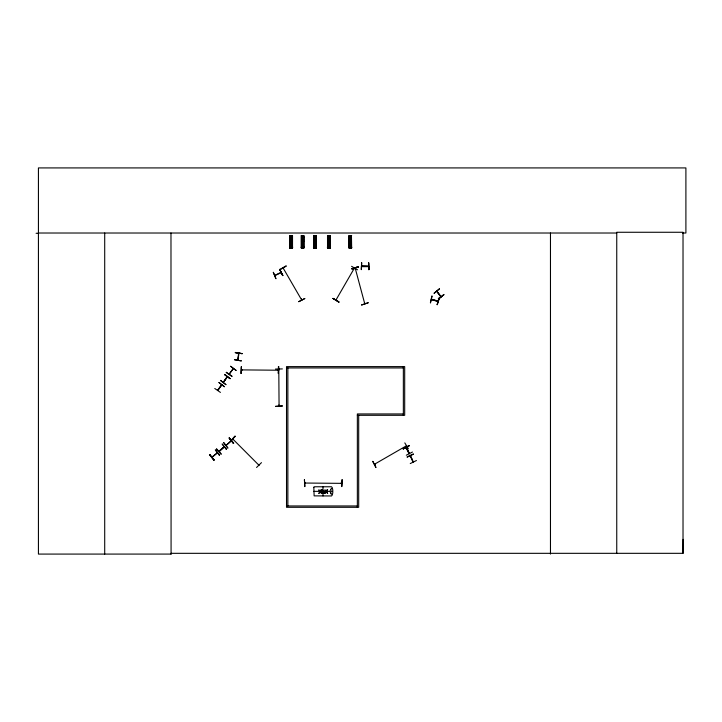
<?xml version="1.0" encoding="UTF-8"?>
<svg xmlns="http://www.w3.org/2000/svg" width="722" height="722" viewBox="0 0 722 722"><rect width="100%" height="100%" fill="white"/><g stroke="black" fill="none" stroke-linecap="round" stroke-linejoin="round"><path stroke-width="0.54" stroke-dasharray="3.61 2.71" d="M331.091 494.57L331.19 492.368M329.566 491.339L331.29 488.388M330.315 490.373L331.416 488.388M331.127 488.271L331.19 491.357M330.315 492.35L331.416 494.326M329.566 491.384L331.29 494.326"/><path stroke-width="1.08" d="M682.525 233.016L685.9 233.016L685.9 167.919L38.428 167.919L38.428 554.081L171.078 554.081L170.988 553.323L683.021 553.323L683.12 539.361M336.569 299.522L336.208 300.153M354.664 268.196L354.06 268.548M323.239 491.899L324.295 492.927L322.328 492.449M233.233 439.481L232.773 438.985M259.017 464.86L258.512 464.399L258.891 465.112M238.838 353.266L238.007 360.125L238.558 353.338M238.161 358.608L238.639 354.673M278.8 405.99L278.791 405.222M279.035 405.222L279.035 405.99M375.187 464.192L374.501 464.174L375.278 464.102M355.17 268.033L355.603 268.71L355.404 267.97M364.962 303.511L364.529 302.978L364.962 303.655M279.071 405.845L278.791 369.041M440.871 296.841L436.819 291.255L440.79 296.715M274.856 275.317L281.002 272.393M281.066 272.699L275.037 275.533M431.991 296.083L430.493 302.825M430.393 302.798L431.955 296.074M431.539 299.386C448.922 304.81 427.893 297.374 431.964 299.82M437.306 300.93L438.028 301.453M437.234 304.693L439.021 298.024M439.319 298.105L437.144 304.666L439.346 298.114M354.601 268.304L354.087 268.647L354.43 268.043M229.199 373.942L233.233 368.599M211.907 457.107L217.313 452.884L212.097 457.306M217.557 390.277L221.69 384.853M409.446 453.434L406.414 447.36L406.369 448.055M441.124 296.652L436.801 291.291M361.686 266.084C383.165 266.987 346.939 266.508 368.59 266.472M336.235 299.477L335.992 299.973L354.394 268.106L354.087 268.647M357.534 269.802L351.587 266.31M301.859 299.838L301.471 299.17L301.579 299.946M322.761 492.801L323.312 492.792A5.74 5.74 0 0 0 323.979 493.144L324.043 493.162M226.185 372.498L231.879 376.397M236.013 370.44L230.544 366.216L236.067 370.359M364.538 303.132L364.944 303.583M406.161 447.469L409.112 453.705M409.464 453.533L408.823 452.956M224.668 374.411L230.092 378.698L224.65 374.438M223.242 382.227L227.168 376.64M218.576 389.239L220.86 385.999M224.253 381.162L226.537 377.922M221.753 384.898L217.764 390.512M223.513 382.326L227.322 376.839M233.287 368.608L229.379 374.149M220.445 392.416L214.777 388.49M225.905 384.655L220.481 380.377L225.923 384.627M219.741 450.997L218.91 451.313M223.549 447.198L224.181 446.99M224.172 447.062L219.109 451.512L224.235 446.909M231.266 441.043L226.112 445.384M278.187 370.224L241.473 369.89M277.564 369.917L278.259 369.854L277.564 370.16M278.232 370.178L277.636 370.16M305.496 483.307L304.892 483.045L341.696 483.352L341.136 483.018M218.974 451.169L223.937 446.801M230.363 441.286L235.246 436.413M256.554 467.477L261.472 462.64M375.169 464.165L374.754 464.408M216.627 448.885L221.284 453.985M226.446 449.4L222.15 443.985L226.482 449.373M231.112 440.754L226.203 445.348M219.47 455.356L215.291 449.851L219.542 455.293M279.035 369.041L279.044 369.808M438.29 298.818L443.859 294.738M280.127 269.342L286.074 265.849M280.253 269.559L286.255 266.156M301.507 299.233L301.615 299.892L301.57 299.278M298.8 301.679L304.919 298.484L298.773 301.643M404.807 442.893L408.372 448.804M375.016 463.894L374.492 464.246L406.486 445.772M322.743 492.882L322.301 490.148M409.193 445.555L403.183 448.958L409.175 445.528M403.174 448.949L409.329 445.826M412.442 452.035L406.315 455.212M407.091 456.9L413.336 453.967M407.217 457.161L413.453 454.201M410.258 463.56L416.45 460.519M282.898 275.488L279.64 269.396L282.871 275.497M232.935 438.814L233.432 439.301M351.867 268.575L358.518 266.752M351.939 268.828L358.59 266.996M341.623 483.325L341.145 483.361M291.047 247.944L291.147 247.42M302.545 247.357L302.717 247.962M242.005 370.224L241.527 370.187M233.251 439.527L232.818 439.039L258.828 465.112M283.385 267.835L283.43 268.53M275.461 369.068L282.365 368.924M241.455 369.917L242.005 369.881M241.022 373.491L241.347 366.586L241.058 373.491M304.413 479.724L304.837 486.619L304.44 479.724M342.129 479.715L341.786 486.619L342.093 479.715M304.892 483.045L305.514 483.045M323.005 491.276L323.266 491.826M36.1 233.287L38.428 233.278M38.428 233.016L616.75 233.016M301.264 235.652L303.926 235.643L303.926 248.106L301.264 248.115L301.318 235.652M351.65 235.643L348.988 235.652L348.988 248.115L351.65 248.106L351.443 235.643M290.036 236.915L292.338 236.915M301.444 236.915L303.745 236.915M313.808 236.915L316.11 236.915M327.698 236.915L329.999 236.915M349.168 236.915L351.47 236.915M290.036 237.764L292.338 237.764M301.444 237.764L303.745 237.764M313.808 237.764L316.11 237.764M327.698 237.764L329.999 237.764M349.168 237.764L351.47 237.764M290.036 239.027L292.338 239.027M301.444 239.027L303.745 239.027M313.808 239.027L316.11 239.027M327.698 239.027L329.999 239.027M349.168 239.027L351.47 239.027M290.036 240.155L292.338 240.155M301.444 240.155L303.745 240.155M313.799 240.155L316.101 240.155M327.698 240.155L329.999 240.155M349.168 240.155L351.47 240.155M290.036 241.419L292.338 241.419M301.444 241.419L303.745 241.419M313.799 241.419L316.101 241.419M327.698 241.419L329.999 241.419M349.168 241.419L351.47 241.419M290.036 246.843L292.338 246.843M301.444 246.843L303.745 246.843M313.808 246.843L316.11 246.843M327.698 246.843L329.999 246.843M349.168 246.843L351.47 246.843M289.657 247.204L292.726 247.204M301.056 247.294L304.124 247.204M313.42 247.204L316.489 247.204M327.319 247.204L330.387 247.204M348.789 247.294L351.858 247.294M289.856 248.115L292.518 248.106L292.518 235.643L289.856 235.652L289.919 248.115M330.18 248.106L327.526 248.115L327.526 235.652L330.18 235.643L330.125 248.106M361.758 266.084L368.518 266.084M368.969 269.649L368.608 262.754L368.942 269.649M286.517 367.949L403.354 367.949M403.354 413.95L357.354 413.95L357.354 507.295M357.354 415.294L404.69 415.294L404.69 366.614L286.517 366.614L286.517 507.295L358.69 507.295L358.69 415.294M313.799 491.357L332.192 491.357M322.301 491.908L322.698 492.205M322.4 491.944L324.169 492.44L324.16 492.982M286.517 505.96L357.354 505.96M437.875 301.453L431.503 299.693M235.3 352.796L242.15 353.581M283.565 268.62L283.159 268.052L301.615 299.892M410.574 455.826L413.228 462.053M322.734 492.007L324.178 492.431M323.925 492.476L323.104 492.007L323.131 492.503A1.182 1.182 0 0 1 323.646 492.864L323.907 493M333.013 298.475L339.015 301.886M226.356 372.254L232.024 376.189M224.497 374.646L230.147 378.617M216.438 449.057L221.022 454.219M229.28 437.947L233.757 443.2M229.082 438.11L233.558 443.371M209.669 454.634L214.145 459.887M209.479 454.797L213.947 460.058M406.143 447.604L409.184 453.678L406.188 447.613M410.944 457.179L412.641 460.762M413.155 462.08L410.295 455.961M279.712 269.36L282.6 275.633M364.547 303.05L364.718 303.646L355.188 268.106M322.301 490.536L322.761 490.166L322.878 491.122A5.036 5.036 0 0 1 322.617 492.891L322.608 490.148M279.035 369.113L279.035 369.736M279.035 405.295L279.035 405.917M278.403 366.586L278.448 373.482M683.021 553.323L683.021 232.267L616.75 232.267L616.75 553.323M550.471 233.016L550.471 554.081M403.354 366.614L403.354 415.294M368.68 262.754L368.635 269.649M351.289 235.643L351.289 248.106M351.018 235.643L351.045 248.106M351 235.643L350.901 248.106L350.856 235.643M350.675 248.106L349.971 248.106M349.791 235.652L349.8 248.115M349.619 235.652L349.638 248.115M349.439 235.652L349.448 248.115M349.295 235.652L349.349 248.115M349.15 235.652L349.195 248.115M330.026 235.643L329.999 248.106M329.837 235.643L329.828 248.106M329.683 235.643L329.737 248.106M329.557 235.643L329.575 248.106M329.376 235.643L329.431 248.106M329.205 248.106L328.501 248.106M328.32 248.115L328.032 235.652M327.987 235.652L327.968 248.115M327.824 248.115L327.725 235.652L327.58 248.115M323.97 492.53L323.97 492.982M322.996 486.763L322.996 495.96M322.517 491.42L322.517 491.908M316.227 235.643L316.128 248.106L316.101 235.643M315.839 235.643L315.929 248.106M315.785 235.643L315.676 248.106M315.658 235.643L315.532 248.106M315.487 235.643L315.478 248.106M315.306 248.106L314.602 248.106M314.44 235.652L314.422 248.115M314.25 235.652L314.278 248.115M314.07 235.652L314.088 248.115M313.98 235.652L313.935 248.115M313.808 235.652L313.826 248.115M303.718 235.643L303.745 248.106M303.574 235.643L303.565 248.106M303.475 235.643L303.357 247.294M303.276 235.643L303.321 247.068M303.168 235.643L303.114 247.068M302.942 248.106L302.238 248.106M302.013 235.652L302.076 248.115M301.913 235.652L301.886 248.115M301.715 235.652L301.769 248.115M301.57 235.652L301.625 248.115M301.417 235.652L301.462 248.115M292.356 235.643L292.464 248.106M292.338 235.643L292.338 248.106M292.058 235.643L292.157 248.106M291.914 235.643L292.013 248.106M291.887 248.106L291.769 235.643L291.724 248.106M291.544 248.106L290.84 248.106M290.614 235.652L290.668 248.115M290.488 235.652L290.506 248.115M290.307 235.652L290.361 248.115M290.163 235.652L290.217 248.115M290.018 235.652L290.036 248.115M287.861 367.949L287.861 505.96M170.979 233.016L171.078 554.081M104.708 233.016L104.708 554.081M234.46 359.691L241.274 360.874L234.46 359.691M235.336 352.462L242.141 353.672L235.336 352.462M290.695 240.652C291.318 242.601 292.211 239.271 290.695 240.652M302.094 240.652C302.726 242.601 303.619 239.271 302.094 240.652M314.458 240.652C315.09 242.601 315.974 239.271 314.458 240.652M328.357 240.652C328.979 242.601 329.873 239.271 328.357 240.652M313.817 487.26L314.133 495.87L331.524 495.96C333.275 495.4 333.275 487.314 331.524 486.763L314.467 486.763L313.817 487.26M349.827 240.652C350.45 242.601 351.343 239.271 349.827 240.652M333.068 298.394L338.871 302.139L333.068 298.394M321.091 489.841L320.207 491.276L318.79 489.841L319.909 491.664L318.754 493.487L320.18 492.025L321.624 493.487L320.478 491.637L321.624 489.841L321.091 489.841M327.138 489.841L326.254 491.276L324.828 489.841L325.956 491.664L324.792 493.487L326.227 492.025L327.671 493.487L326.524 491.637L327.662 489.841L327.138 489.841M218.992 382.489L224.416 386.775L218.974 382.516M235.002 436.178L230.426 441.359L235.002 436.178M209.741 454.571L213.929 460.076L209.741 454.571M223.757 442.649L227.935 448.154L223.721 442.676M229.307 437.929L233.486 443.425L229.307 437.929M439.454 288.818L434.148 293.24L439.454 288.818M443.804 294.675L438.489 299.088L443.795 294.666M372.814 461.367L375.972 467.513L372.796 461.376M273.376 272.329L275.957 278.737L273.295 272.365M358.509 266.716L351.957 268.918L358.509 266.716M368.175 302.771L361.623 304.973L368.175 302.771M278.692 366.586L278.349 373.482L278.656 366.586M282.365 405.963L275.47 406.396L282.365 405.963M316.29 235.643L313.628 235.652L313.628 248.115L316.29 248.106L316.29 235.643M361.686 262.754L361.307 269.649L361.641 262.754"/></g></svg>
